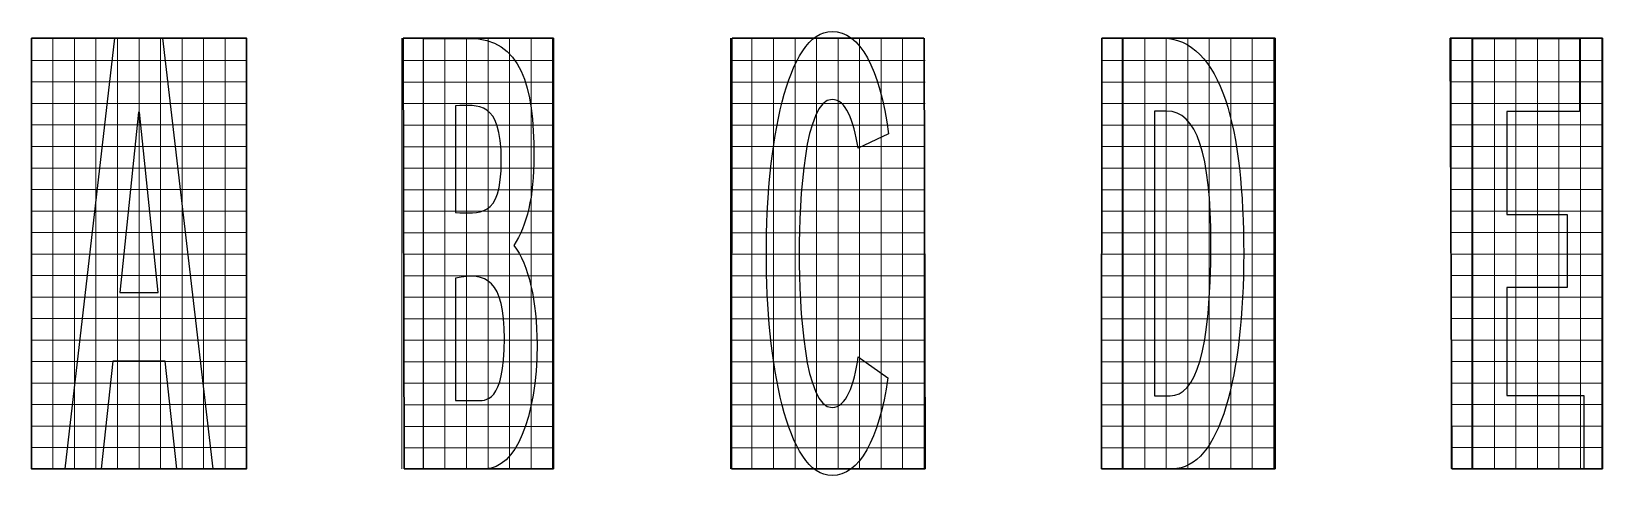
# Model space of a CAD drawing. Header units: millimetres. Extents: x -40 to 114, y -44 to 131.
# Drawn here: x -40.1 to 36.4, y 109.3 to 130.9 of the extents above; entities that cross this region are included whole.
import ezdxf

# ---------------------------------------------------------------- set-up
doc = ezdxf.new("R2010")
doc.units = ezdxf.units.MM
doc.header["$MEASUREMENT"] = 0
doc.layers.add('TEXTO', color=7, linetype='Continuous')

msp = doc.modelspace()

# ---------------------------------------------------------------- linework, layer by layer
at = {"layer": 'TEXTO', "color": 250}
for points, knots in [([(1.6076, 125.9048), (1.1815, 129.1313), (0.211, 130.8984), (-1.1363, 130.8984), (-1.1363, 130.8984), (-3.351, 130.8984), (-4.3388, 125.3707), (-4.3388, 120.0854), (-4.3388, 120.0854), (-4.3388, 114.8001), (-3.351, 109.2721), (-1.1363, 109.2721), (-1.1363, 109.2721), (0.1866, 109.2721), (1.1416, 111.024), (1.5762, 114.0254), (1.5762, 114.0254), (1.5762, 114.0254), (0.1369, 115.0583), (0.1369, 115.0583), (0.1369, 115.0583), (-0.0765, 113.6451), (-0.4565, 112.5889), (-1.1363, 112.5889), (-1.1363, 112.5889), (-2.4733, 112.5889), (-2.7425, 117.3888), (-2.7425, 120.0854), (-2.7425, 120.0854), (-2.7425, 122.7817), (-2.4733, 127.5819), (-1.1363, 127.5819), (-1.1363, 127.5819), (-0.4678, 127.5819), (-0.0931, 126.5811), (0.1267, 125.2155), (0.1267, 125.2155), (0.1267, 125.2155), (1.6076, 125.9048), (1.6076, 125.9048)], [0, 0, 0, 0, 0.0909091, 0.0909091, 0.0909091, 0.0909091, 0.1818182, 0.1818182, 0.1818182, 0.1818182, 0.2727273, 0.2727273, 0.2727273, 0.2727273, 0.3636364, 0.3636364, 0.3636364, 0.3636364, 0.4545455, 0.4545455, 0.4545455, 0.4545455, 0.5454545, 0.5454545, 0.5454545, 0.5454546, 0.6363636, 0.6363636, 0.6363636, 0.6363636, 0.7272727, 0.7272727, 0.7272727, 0.7272727, 0.8181818, 0.8181818, 0.8181818, 0.8181818, 1, 1, 1, 1]), ([(-33.7373, 130.563), (-33.7373, 130.563), (-36.0589, 130.563), (-36.0589, 130.563), (-36.0589, 130.563), (-36.0589, 130.563), (-38.4691, 109.6077), (-38.4691, 109.6077), (-38.4691, 109.6077), (-38.4691, 109.6077), (-36.7112, 109.6077), (-36.7112, 109.6077), (-36.7112, 109.6077), (-36.7112, 109.6077), (-36.1475, 114.8418), (-36.1475, 114.8418), (-36.1475, 114.8418), (-36.1475, 114.8418), (-33.6046, 114.8418), (-33.6046, 114.8418), (-33.6046, 114.8418), (-33.6046, 114.8418), (-33.0405, 109.6077), (-33.0405, 109.6077), (-33.0405, 109.6077), (-33.0405, 109.6077), (-31.2826, 109.6077), (-31.2826, 109.6077), (-31.2826, 109.6077), (-31.2826, 109.6077), (-33.7373, 130.563), (-33.7373, 130.563)], [0, 0, 0, 0, 0.1111111, 0.1111111, 0.1111111, 0.1111111, 0.2222222, 0.2222222, 0.2222222, 0.2222222, 0.3333333, 0.3333333, 0.3333333, 0.3333333, 0.4444444, 0.4444444, 0.4444444, 0.4444445, 0.5555556, 0.5555556, 0.5555556, 0.5555556, 0.6666667, 0.6666667, 0.6666667, 0.6666667, 0.7777778, 0.7777778, 0.7777778, 0.7777778, 1, 1, 1, 1]), ([(-16.6255, 120.4819), (-15.9989, 121.4267), (-15.6507, 122.8568), (-15.6507, 124.8271), (-15.6507, 124.8271), (-15.6507, 128.2275), (-16.2872, 130.5611), (-18.7933, 130.5611), (-18.7933, 130.5611), (-18.7933, 130.5611), (-21.0211, 130.5611), (-21.0211, 130.5611), (-21.0211, 130.5611), (-21.0211, 130.5611), (-21.0211, 109.6065), (-21.0211, 109.6065), (-21.0211, 109.6065), (-21.0211, 109.6065), (-17.9978, 109.6065), (-17.9978, 109.6065), (-17.9978, 109.6065), (-16.5856, 109.6065), (-15.5015, 112.0354), (-15.5015, 115.6517), (-15.5015, 115.6517), (-15.5015, 117.7564), (-15.9192, 119.5644), (-16.6255, 120.4819)], [0, 0, 0, 0, 0.125, 0.125, 0.125, 0.125, 0.25, 0.25, 0.25, 0.25, 0.375, 0.375, 0.375, 0.375, 0.5, 0.5, 0.5, 0.5, 0.625, 0.625, 0.625, 0.625, 0.75, 0.75, 0.75, 0.75, 1, 1, 1, 1]), ([(14.8954, 130.575), (14.8954, 130.575), (12.9995, 130.575), (12.9995, 130.575), (12.9995, 130.575), (12.9995, 130.575), (12.9995, 109.5957), (12.9995, 109.5957), (12.9995, 109.5957), (12.9995, 109.5957), (15.4341, 109.5957), (15.4341, 109.5957), (15.4341, 109.5957), (17.7486, 109.5957), (18.8962, 114.1801), (18.8962, 120.0856), (18.8962, 120.0856), (18.8962, 126.0447), (17.8485, 130.575), (14.8954, 130.575)], [0, 0, 0, 0, 0.1666667, 0.1666667, 0.1666667, 0.1666667, 0.3333333, 0.3333333, 0.3333333, 0.3333333, 0.5, 0.5, 0.5, 0.5, 0.6666667, 0.6666667, 0.6666667, 0.6666667, 1, 1, 1, 1]), ([(35.2426, 130.5605), (35.2426, 130.5605), (30.0222, 130.5605), (30.0222, 130.5605), (30.0222, 130.5605), (30.0222, 130.5605), (30.0222, 109.6069), (30.0222, 109.6069), (30.0222, 109.6069), (30.0222, 109.6069), (35.4476, 109.6069), (35.4476, 109.6069), (35.4476, 109.6069), (35.4476, 109.6069), (35.4476, 113.1661), (35.4476, 113.1661), (35.4476, 113.1661), (35.4476, 113.1661), (31.705, 113.1661), (31.705, 113.1661), (31.705, 113.1661), (31.705, 113.1661), (31.705, 118.426), (31.705, 118.426), (31.705, 118.426), (31.705, 118.426), (34.6387, 118.426), (34.6387, 118.426), (34.6387, 118.426), (34.6387, 118.426), (34.6387, 121.9855), (34.6387, 121.9855), (34.6387, 121.9855), (34.6387, 121.9855), (31.705, 121.9855), (31.705, 121.9855), (31.705, 121.9855), (31.705, 121.9855), (31.705, 127.001), (31.705, 127.001), (31.705, 127.001), (31.705, 127.001), (35.2426, 127.001), (35.2426, 127.001), (35.2426, 127.001), (35.2426, 127.001), (35.2426, 130.5605), (35.2426, 130.5605)], [0, 0, 0, 0, 0.0769231, 0.0769231, 0.0769231, 0.0769231, 0.1538462, 0.1538462, 0.1538462, 0.1538462, 0.2307692, 0.2307692, 0.2307692, 0.2307692, 0.3076923, 0.3076923, 0.3076923, 0.3076923, 0.3846154, 0.3846154, 0.3846154, 0.3846154, 0.4615385, 0.4615385, 0.4615385, 0.4615385, 0.5384615, 0.5384615, 0.5384615, 0.5384615, 0.6153846, 0.6153846, 0.6153846, 0.6153846, 0.6923077, 0.6923077, 0.6923077, 0.6923077, 0.7692308, 0.7692308, 0.7692308, 0.7692308, 0.8461538, 0.8461538, 0.8461538, 0.8461539, 1, 1, 1, 1]), ([(-35.8046, 118.183), (-35.8046, 118.183), (-34.8979, 126.9739), (-34.8979, 126.9739), (-34.8979, 126.9739), (-34.8979, 126.9739), (-34.8538, 126.9739), (-34.8538, 126.9739), (-34.8538, 126.9739), (-34.8538, 126.9739), (-33.9472, 118.183), (-33.9472, 118.183), (-33.9472, 118.183), (-33.9472, 118.183), (-35.8046, 118.183), (-35.8046, 118.183)], [0, 0, 0, 0, 0.2, 0.2, 0.2, 0.2, 0.4, 0.4, 0.4, 0.4, 0.6, 0.6, 0.6, 0.6, 1, 1, 1, 1]), ([(-19.4696, 127.2828), (-18.3756, 127.2828), (-17.2421, 127.6066), (-17.2421, 124.6112), (-17.2421, 124.6112), (-17.2421, 121.7234), (-18.3259, 122.0744), (-19.4696, 122.0744), (-19.4696, 122.0744), (-19.4696, 122.0744), (-19.4696, 127.2828), (-19.4696, 127.2828)], [0, 0, 0, 0, 0.25, 0.25, 0.25, 0.25, 0.5, 0.5, 0.5, 0.5, 1, 1, 1, 1]), ([(15.3145, 113.1552), (15.3145, 113.1552), (14.556, 113.1552), (14.556, 113.1552), (14.556, 113.1552), (14.556, 113.1552), (14.556, 127.0155), (14.556, 127.0155), (14.556, 127.0155), (14.556, 127.0155), (15.1448, 127.0155), (15.1448, 127.0155), (15.1448, 127.0155), (16.6014, 127.0155), (17.2999, 124.9659), (17.2999, 120.571), (17.2999, 120.571), (17.2999, 115.2585), (16.5513, 113.1552), (15.3145, 113.1552)], [0, 0, 0, 0, 0.1666667, 0.1666667, 0.1666667, 0.1666667, 0.3333333, 0.3333333, 0.3333333, 0.3333333, 0.5, 0.5, 0.5, 0.5, 0.6666667, 0.6666667, 0.6666667, 0.6666667, 1, 1, 1, 1]), ([(-18.4652, 112.9258), (-18.4652, 112.9258), (-19.4696, 112.9258), (-19.4696, 112.9258), (-19.4696, 112.9258), (-19.4696, 112.9258), (-19.4696, 118.8898), (-19.4696, 118.8898), (-19.4696, 118.8898), (-17.9678, 119.1869), (-17.0929, 118.8091), (-17.0929, 115.9484), (-17.0929, 115.9484), (-17.0929, 112.7639), (-17.9978, 112.9258), (-18.4652, 112.9258)], [0, 0, 0, 0, 0.2, 0.2, 0.2, 0.2, 0.4, 0.4, 0.4, 0.4, 0.6, 0.6, 0.6, 0.6, 1, 1, 1, 1])]:
    msp.add_open_spline(points, degree=3, knots=knots, dxfattribs=at)
at = {"layer": 'TEXTO', "color": 154, "lineweight": 30}
msp.add_open_spline([(-40.1137, 130.5662), (-40.1137, 130.5662), (-29.6383, 130.5662), (-29.6383, 130.5662), (-29.6383, 130.5662), (-29.6383, 130.5662), (-29.6383, 109.6045), (-29.6383, 109.6045), (-29.6383, 109.6045), (-29.6383, 109.6045), (-40.1137, 109.6045), (-40.1137, 109.6045), (-40.1137, 109.6045), (-40.1137, 109.6045), (-40.1137, 130.5662), (-40.1137, 130.5662)], degree=3, knots=[0, 0, 0, 0, 0.2, 0.2, 0.2, 0.2, 0.4, 0.4, 0.4, 0.4, 0.6, 0.6, 0.6, 0.6, 1, 1, 1, 1], dxfattribs=at)
at = {"layer": 'TEXTO', "color": 154, "lineweight": 15}
for points in [[(-39.066, 130.5657), (-39.066, 130.5657), (-39.066, 109.6111), (-39.066, 109.6111)], [(-38.0184, 130.5657), (-38.0184, 130.5657), (-38.0184, 109.6111), (-38.0184, 109.6111)], [(-36.9709, 130.5657), (-36.9709, 130.5657), (-36.9709, 109.6111), (-36.9709, 109.6111)], [(-35.9234, 130.5657), (-35.9234, 130.5657), (-35.9234, 109.6111), (-35.9234, 109.6111)], [(-34.8758, 130.5657), (-34.8758, 130.5657), (-34.8758, 109.6111), (-34.8758, 109.6111)], [(-33.8283, 130.5657), (-33.8283, 130.5657), (-33.8283, 109.6111), (-33.8283, 109.6111)], [(-32.7808, 130.5657), (-32.7808, 130.5657), (-32.7808, 109.6111), (-32.7808, 109.6111)], [(-31.7333, 130.5657), (-31.7333, 130.5657), (-31.7333, 109.6111), (-31.7333, 109.6111)], [(-30.6856, 130.5657), (-30.6856, 130.5657), (-30.6856, 109.6111), (-30.6856, 109.6111)], [(-22.079, 130.5661), (-22.079, 130.5661), (-22.079, 109.6019), (-22.079, 109.6019)], [(-21.0313, 130.5661), (-21.0313, 130.5661), (-21.0313, 109.6019), (-21.0313, 109.6019)], [(-19.9838, 130.5661), (-19.9838, 130.5661), (-19.9838, 109.6019), (-19.9838, 109.6019)], [(-18.9363, 130.5661), (-18.9363, 130.5661), (-18.9363, 109.6019), (-18.9363, 109.6019)], [(-17.8887, 130.5661), (-17.8887, 130.5661), (-17.8887, 109.6019), (-17.8887, 109.6019)], [(-16.8412, 130.5661), (-16.8412, 130.5661), (-16.8412, 109.6019), (-16.8412, 109.6019)], [(-15.7937, 130.5661), (-15.7937, 130.5661), (-15.7937, 109.6019), (-15.7937, 109.6019)], [(-14.7462, 130.5661), (-14.7462, 130.5661), (-14.7462, 109.6019), (-14.7462, 109.6019)], [(-6.0868, 130.5678), (-6.0868, 130.5678), (-6.0868, 109.6036), (-6.0868, 109.6036)], [(-5.0393, 130.5678), (-5.0393, 130.5678), (-5.0393, 109.6036), (-5.0393, 109.6036)], [(-3.9919, 130.5678), (-3.9919, 130.5678), (-3.9919, 109.6036), (-3.9919, 109.6036)], [(-2.9442, 130.5678), (-2.9442, 130.5678), (-2.9442, 109.6036), (-2.9442, 109.6036)], [(-1.8967, 130.5678), (-1.8967, 130.5678), (-1.8967, 109.6036), (-1.8967, 109.6036)], [(-0.8493, 130.5678), (-0.8493, 130.5678), (-0.8493, 109.6036), (-0.8493, 109.6036)], [(0.1984, 130.5678), (0.1984, 130.5678), (0.1984, 109.6036), (0.1984, 109.6036)], [(1.2459, 130.5678), (1.2459, 130.5678), (1.2459, 109.6036), (1.2459, 109.6036)], [(2.2934, 130.5678), (2.2934, 130.5678), (2.2934, 109.6036), (2.2934, 109.6036)], [(3.3415, 130.5678), (3.3415, 130.5678), (3.3415, 109.6036), (3.3415, 109.6036)], [(11.9814, 130.5678), (11.9814, 130.5678), (11.9814, 109.6036), (11.9814, 109.6036)], [(13.0288, 130.5678), (13.0288, 130.5678), (13.0288, 109.6036), (13.0288, 109.6036)], [(14.0765, 130.5678), (14.0765, 130.5678), (14.0765, 109.6036), (14.0765, 109.6036)], [(15.124, 130.5678), (15.124, 130.5678), (15.124, 109.6036), (15.124, 109.6036)], [(16.1714, 130.5678), (16.1714, 130.5678), (16.1714, 109.6036), (16.1714, 109.6036)], [(17.2191, 130.5678), (17.2191, 130.5678), (17.2191, 109.6036), (17.2191, 109.6036)], [(18.2666, 130.5678), (18.2666, 130.5678), (18.2666, 109.6036), (18.2666, 109.6036)], [(19.314, 130.5678), (19.314, 130.5678), (19.314, 109.6036), (19.314, 109.6036)], [(20.3624, 130.5678), (20.3624, 130.5678), (20.3624, 109.6036), (20.3624, 109.6036)], [(29.0022, 130.5657), (29.0022, 130.5657), (29.0022, 109.6111), (29.0022, 109.6111)], [(30.0498, 130.5657), (30.0498, 130.5657), (30.0498, 109.6111), (30.0498, 109.6111)], [(31.0973, 130.5657), (31.0973, 130.5657), (31.0973, 109.6111), (31.0973, 109.6111)], [(32.1448, 130.5657), (32.1448, 130.5657), (32.1448, 109.6111), (32.1448, 109.6111)], [(33.1923, 130.5657), (33.1923, 130.5657), (33.1923, 109.6111), (33.1923, 109.6111)], [(34.2399, 130.5657), (34.2399, 130.5657), (34.2399, 109.6111), (34.2399, 109.6111)], [(35.2874, 130.5657), (35.2874, 130.5657), (35.2874, 109.6111), (35.2874, 109.6111)], [(36.3349, 130.5657), (36.3349, 130.5657), (36.3349, 109.6111), (36.3349, 109.6111)], [(-40.1135, 129.4858), (-40.1135, 129.4858), (-29.6381, 129.4858), (-29.6381, 129.4858)], [(-21.9687, 129.4771), (-21.9687, 129.4771), (-14.6994, 129.4771), (-14.6994, 129.4771)], [(-6.0282, 129.4784), (-6.0282, 129.4784), (3.3892, 129.4784), (3.3892, 129.4784)], [(11.9818, 129.4784), (11.9818, 129.4784), (20.421, 129.4784), (20.421, 129.4784)], [(29.024, 129.4858), (29.024, 129.4858), (36.3654, 129.4858), (36.3654, 129.4858)], [(-40.1135, 128.4383), (-40.1135, 128.4383), (-29.6381, 128.4383), (-29.6381, 128.4383)], [(-21.9687, 128.4294), (-21.9687, 128.4294), (-14.6994, 128.4294), (-14.6994, 128.4294)], [(-6.0282, 128.4309), (-6.0282, 128.4309), (3.3892, 128.4309), (3.3892, 128.4309)], [(11.9818, 128.4309), (11.9818, 128.4309), (20.421, 128.4309), (20.421, 128.4309)], [(29.024, 128.4383), (29.024, 128.4383), (36.3654, 128.4383), (36.3654, 128.4383)], [(-40.1135, 127.3907), (-40.1135, 127.3907), (-29.6381, 127.3907), (-29.6381, 127.3907)], [(-21.9687, 127.3819), (-21.9687, 127.3819), (-14.6994, 127.3819), (-14.6994, 127.3819)], [(-6.0282, 127.3835), (-6.0282, 127.3835), (3.3892, 127.3835), (3.3892, 127.3835)], [(11.9818, 127.3835), (11.9818, 127.3835), (20.421, 127.3835), (20.421, 127.3835)], [(29.024, 127.3907), (29.024, 127.3907), (36.3654, 127.3907), (36.3654, 127.3907)], [(-40.1135, 126.3432), (-40.1135, 126.3432), (-29.6381, 126.3432), (-29.6381, 126.3432)], [(-21.9687, 126.3344), (-21.9687, 126.3344), (-14.6994, 126.3344), (-14.6994, 126.3344)], [(-6.0282, 126.3358), (-6.0282, 126.3358), (3.3892, 126.3358), (3.3892, 126.3358)], [(11.9818, 126.3358), (11.9818, 126.3358), (20.421, 126.3358), (20.421, 126.3358)], [(29.024, 126.3432), (29.024, 126.3432), (36.3654, 126.3432), (36.3654, 126.3432)], [(-40.1135, 125.2957), (-40.1135, 125.2957), (-29.6381, 125.2957), (-29.6381, 125.2957)], [(-21.9687, 125.2868), (-21.9687, 125.2868), (-14.6994, 125.2868), (-14.6994, 125.2868)], [(-6.0282, 125.2883), (-6.0282, 125.2883), (3.3892, 125.2883), (3.3892, 125.2883)], [(11.9818, 125.2883), (11.9818, 125.2883), (20.421, 125.2883), (20.421, 125.2883)], [(29.024, 125.2957), (29.024, 125.2957), (36.3654, 125.2957), (36.3654, 125.2957)], [(-40.1135, 124.2481), (-40.1135, 124.2481), (-29.6381, 124.2481), (-29.6381, 124.2481)], [(-21.9687, 124.2393), (-21.9687, 124.2393), (-14.6994, 124.2393), (-14.6994, 124.2393)], [(-6.0282, 124.2409), (-6.0282, 124.2409), (3.3892, 124.2409), (3.3892, 124.2409)], [(11.9818, 124.2409), (11.9818, 124.2409), (20.421, 124.2409), (20.421, 124.2409)], [(29.024, 124.2481), (29.024, 124.2481), (36.3654, 124.2481), (36.3654, 124.2481)], [(-40.1135, 123.2006), (-40.1135, 123.2006), (-29.6381, 123.2006), (-29.6381, 123.2006)], [(-21.9687, 123.1917), (-21.9687, 123.1917), (-14.6994, 123.1917), (-14.6994, 123.1917)], [(-6.0282, 123.1932), (-6.0282, 123.1932), (3.3892, 123.1932), (3.3892, 123.1932)], [(11.9818, 123.1932), (11.9818, 123.1932), (20.421, 123.1932), (20.421, 123.1932)], [(29.024, 123.2006), (29.024, 123.2006), (36.3654, 123.2006), (36.3654, 123.2006)], [(-40.1135, 122.1531), (-40.1135, 122.1531), (-29.6381, 122.1531), (-29.6381, 122.1531)], [(-21.9687, 122.1442), (-21.9687, 122.1442), (-14.6994, 122.1442), (-14.6994, 122.1442)], [(-6.0282, 122.1457), (-6.0282, 122.1457), (3.3892, 122.1457), (3.3892, 122.1457)], [(11.9818, 122.1457), (11.9818, 122.1457), (20.421, 122.1457), (20.421, 122.1457)], [(29.024, 122.1531), (29.024, 122.1531), (36.3654, 122.1531), (36.3654, 122.1531)], [(-40.1135, 121.1056), (-40.1135, 121.1056), (-29.6381, 121.1056), (-29.6381, 121.1056)], [(-21.9687, 121.0967), (-21.9687, 121.0967), (-14.6994, 121.0967), (-14.6994, 121.0967)], [(-6.0282, 121.0982), (-6.0282, 121.0982), (3.3892, 121.0982), (3.3892, 121.0982)], [(11.9818, 121.0982), (11.9818, 121.0982), (20.421, 121.0982), (20.421, 121.0982)], [(29.024, 121.1056), (29.024, 121.1056), (36.3654, 121.1056), (36.3654, 121.1056)], [(-40.1135, 120.0587), (-40.1135, 120.0587), (-29.6381, 120.0587), (-29.6381, 120.0587)], [(-21.9687, 120.0497), (-21.9687, 120.0497), (-14.6994, 120.0497), (-14.6994, 120.0497)], [(-6.0282, 120.0513), (-6.0282, 120.0513), (3.3892, 120.0513), (3.3892, 120.0513)], [(11.9818, 120.0513), (11.9818, 120.0513), (20.421, 120.0513), (20.421, 120.0513)], [(29.024, 120.0587), (29.024, 120.0587), (36.3654, 120.0587), (36.3654, 120.0587)], [(-40.1135, 119.0112), (-40.1135, 119.0112), (-29.6381, 119.0112), (-29.6381, 119.0112)], [(-21.9687, 119.0022), (-21.9687, 119.0022), (-14.6994, 119.0022), (-14.6994, 119.0022)], [(-6.0282, 119.0038), (-6.0282, 119.0038), (3.3892, 119.0038), (3.3892, 119.0038)], [(11.9818, 119.0038), (11.9818, 119.0038), (20.421, 119.0038), (20.421, 119.0038)], [(29.024, 119.011), (29.024, 119.011), (36.3654, 119.011), (36.3654, 119.011)], [(-40.1135, 117.9635), (-40.1135, 117.9635), (-29.6381, 117.9635), (-29.6381, 117.9635)], [(-21.9687, 117.9546), (-21.9687, 117.9546), (-14.6994, 117.9546), (-14.6994, 117.9546)], [(-6.0282, 117.9561), (-6.0282, 117.9561), (3.3892, 117.9561), (3.3892, 117.9561)], [(11.9818, 117.9561), (11.9818, 117.9561), (20.421, 117.9561), (20.421, 117.9561)], [(29.024, 117.9635), (29.024, 117.9635), (36.3654, 117.9635), (36.3654, 117.9635)], [(-40.1135, 116.9161), (-40.1135, 116.9161), (-29.6381, 116.9161), (-29.6381, 116.9161)], [(-21.9687, 116.9071), (-21.9687, 116.9071), (-14.6994, 116.9071), (-14.6994, 116.9071)], [(-6.0282, 116.9087), (-6.0282, 116.9087), (3.3892, 116.9087), (3.3892, 116.9087)], [(11.9818, 116.9087), (11.9818, 116.9087), (20.421, 116.9087), (20.421, 116.9087)], [(29.024, 116.9161), (29.024, 116.9161), (36.3654, 116.9161), (36.3654, 116.9161)], [(-40.1135, 115.8686), (-40.1135, 115.8686), (-29.6381, 115.8686), (-29.6381, 115.8686)], [(-21.9687, 115.8596), (-21.9687, 115.8596), (-14.6994, 115.8596), (-14.6994, 115.8596)], [(-6.0282, 115.8612), (-6.0282, 115.8612), (3.3892, 115.8612), (3.3892, 115.8612)], [(11.9818, 115.8612), (11.9818, 115.8612), (20.421, 115.8612), (20.421, 115.8612)], [(29.024, 115.8686), (29.024, 115.8686), (36.3654, 115.8686), (36.3654, 115.8686)], [(-40.1135, 114.8209), (-40.1135, 114.8209), (-29.6381, 114.8209), (-29.6381, 114.8209)], [(-21.9687, 114.8121), (-21.9687, 114.8121), (-14.6994, 114.8121), (-14.6994, 114.8121)], [(-6.0282, 114.8137), (-6.0282, 114.8137), (3.3892, 114.8137), (3.3892, 114.8137)], [(11.9818, 114.8137), (11.9818, 114.8137), (20.421, 114.8137), (20.421, 114.8137)], [(29.024, 114.8209), (29.024, 114.8209), (36.3654, 114.8209), (36.3654, 114.8209)], [(-40.1135, 113.7734), (-40.1135, 113.7734), (-29.6381, 113.7734), (-29.6381, 113.7734)], [(-21.9687, 113.7645), (-21.9687, 113.7645), (-14.6994, 113.7645), (-14.6994, 113.7645)], [(-6.0282, 113.766), (-6.0282, 113.766), (3.3892, 113.766), (3.3892, 113.766)], [(11.9818, 113.766), (11.9818, 113.766), (20.421, 113.766), (20.421, 113.766)], [(29.024, 113.7734), (29.024, 113.7734), (36.3654, 113.7734), (36.3654, 113.7734)], [(-40.1135, 112.726), (-40.1135, 112.726), (-29.6381, 112.726), (-29.6381, 112.726)], [(-21.9687, 112.717), (-21.9687, 112.717), (-14.6994, 112.717), (-14.6994, 112.717)], [(-6.0282, 112.7186), (-6.0282, 112.7186), (3.3892, 112.7186), (3.3892, 112.7186)], [(11.9818, 112.7186), (11.9818, 112.7186), (20.421, 112.7186), (20.421, 112.7186)], [(29.024, 112.726), (29.024, 112.726), (36.3654, 112.726), (36.3654, 112.726)], [(-40.1135, 111.6783), (-40.1135, 111.6783), (-29.6381, 111.6783), (-29.6381, 111.6783)], [(-21.9687, 111.6695), (-21.9687, 111.6695), (-14.6994, 111.6695), (-14.6994, 111.6695)], [(-6.0282, 111.6711), (-6.0282, 111.6711), (3.3892, 111.6711), (3.3892, 111.6711)], [(11.9818, 111.6711), (11.9818, 111.6711), (20.421, 111.6711), (20.421, 111.6711)], [(29.024, 111.6783), (29.024, 111.6783), (36.3654, 111.6783), (36.3654, 111.6783)], [(-40.1135, 110.6315), (-40.1135, 110.6315), (-29.6381, 110.6315), (-29.6381, 110.6315)], [(-21.9687, 110.6226), (-21.9687, 110.6226), (-14.6994, 110.6226), (-14.6994, 110.6226)], [(-6.0282, 110.6241), (-6.0282, 110.6241), (3.3892, 110.6241), (3.3892, 110.6241)], [(11.9818, 110.6241), (11.9818, 110.6241), (20.421, 110.6241), (20.421, 110.6241)], [(29.024, 110.6315), (29.024, 110.6315), (36.3654, 110.6315), (36.3654, 110.6315)]]:
    msp.add_open_spline(points, degree=3, dxfattribs=at)
at = {"layer": 'TEXTO', "color": 154, "lineweight": 30}
for points in [[(-21.9647, 109.6014), (-21.9647, 109.6014), (-22.0261, 130.5663), (-22.0261, 130.5663)], [(-22.0224, 130.5662), (-22.0224, 130.5662), (-14.6995, 130.5662), (-14.6995, 130.5662)], [(-14.6994, 130.5662), (-14.6994, 130.5662), (-14.6994, 109.6014), (-14.6994, 109.6014)], [(-6.0282, 109.603), (-6.0282, 109.603), (-6.0131, 130.5679), (-6.0131, 130.5679)], [(-6.0089, 130.5678), (-6.0089, 130.5678), (3.3308, 130.5678), (3.3308, 130.5678)], [(3.3347, 130.5678), (3.3347, 130.5678), (3.389, 109.6029), (3.389, 109.6029)], [(11.9818, 109.603), (11.9818, 109.603), (11.997, 130.5679), (11.997, 130.5679)], [(11.9972, 130.5678), (11.9972, 130.5678), (20.4208, 130.5678), (20.4208, 130.5678)], [(20.421, 130.5678), (20.421, 130.5678), (20.421, 109.6029), (20.421, 109.6029)], [(29.0279, 109.6045), (29.0279, 109.6045), (28.9432, 130.5662), (28.9432, 130.5662)], [(28.9469, 130.5662), (28.9469, 130.5662), (36.3651, 130.5662), (36.3651, 130.5662)], [(36.3652, 130.5662), (36.3652, 130.5662), (36.3652, 109.6045), (36.3652, 109.6045)], [(-14.6994, 109.6014), (-14.6994, 109.6014), (-21.9687, 109.6014), (-21.9687, 109.6014)], [(3.3891, 109.603), (3.3891, 109.603), (-6.0283, 109.603), (-6.0283, 109.603)], [(20.421, 109.603), (20.421, 109.603), (11.9818, 109.603), (11.9818, 109.603)], [(36.3652, 109.6045), (36.3652, 109.6045), (29.0239, 109.6045), (29.0239, 109.6045)]]:
    msp.add_open_spline(points, degree=3, dxfattribs=at)

doc.saveas('drawing.dxf')
